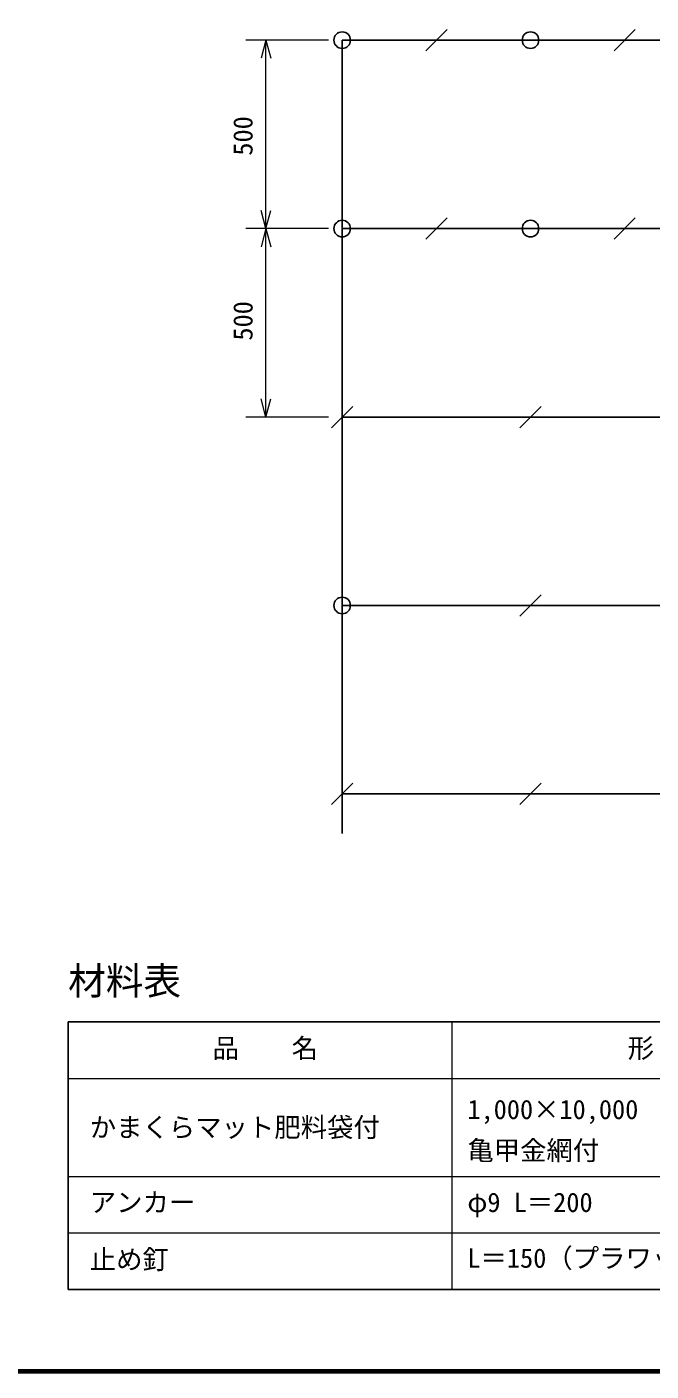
# Model space of a CAD drawing. Units: millimetres, scale not verified. Extents: x 200 to 8200, y 200 to 5825.
# Drawn here: x 4261 to 5919, y 200 to 3767 of the extents above; entities that cross this region are included whole.
import ezdxf
from ezdxf.enums import TextEntityAlignment as Align

# ---------------------------------------------------------------- set-up
doc = ezdxf.new("R2010")
doc.units = ezdxf.units.MM
doc.header["$LTSCALE"] = 20
doc.layers.add('C-MTR', color=5, linetype='Continuous')
doc.layers.add('C-MTR-TXT', color=5, linetype='Continuous')
for name, color, linetype, lineweight in [('C-MTR-FRAM', 5, 'Continuous', 25), ('C-MTR-LINE', 5, 'Continuous', 13), ('C-STR', 7, 'Continuous', 25), ('C-STR-DIM', 1, 'Continuous', 13), ('C-TTL', 2, 'Continuous', 70)]:
    doc.layers.add(name, color=color, linetype=linetype, lineweight=lineweight)
doc.styles.add('ＭＳ ゴシック', font='')
doc.styles.get('ＭＳ ゴシック').set_extended_font_data('MS Gothic')

msp = doc.modelspace()

# ---------------------------------------------------------------- linework, layer by layer
at = {"layer": 'C-MTR-FRAM'}
for p, q in [((4370.94, 1126.68), (4370.94, 416.78)), ((4370.94, 1126.68), (8035.73, 1126.68)), ((4370.94, 416.78), (8035.73, 416.78))]:
    msp.add_line(p, q, dxfattribs=at)
at = {"layer": 'C-MTR-LINE'}
for p, q in [((5389.43, 1126.68), (5389.43, 416.78)), ((4370.94, 976.68), (8035.73, 976.68)), ((4370.94, 716.78), (8035.73, 716.78)), ((4370.94, 566.78), (8035.73, 566.78))]:
    msp.add_line(p, q, dxfattribs=at)
at = {"layer": 'C-STR'}
for p, q in [((5320.22, 3703.25), (5376.79, 3759.82)), ((5820.22, 3703.25), (5876.79, 3759.82)), ((5098.5, 1626.66), (5098.5, 3731.53)), ((5320.22, 3203.25), (5376.79, 3259.82)), ((5820.22, 3203.25), (5876.79, 3259.82)), ((5070.22, 2703.25), (5126.79, 2759.82)), ((5570.22, 2703.25), (5626.79, 2759.82)), ((5570.22, 2203.25), (5626.79, 2259.82)), ((5070.22, 1703.25), (5126.79, 1759.82)), ((5570.22, 1703.25), (5626.79, 1759.82))]:
    msp.add_line(p, q, dxfattribs=at)
at = {"layer": 'C-STR', "color": 3}
for p, q in [((5098.5, 3731.53), (7161.5, 3731.53)), ((5098.5, 3231.53), (7161.5, 3231.53)), ((5098.5, 2731.53), (7161.5, 2731.53)), ((5098.5, 2231.53), (7161.5, 2231.53)), ((5098.5, 1731.53), (7161.5, 1731.53))]:
    msp.add_line(p, q, dxfattribs=at)
at = {"layer": 'C-STR'}
for centre in [(5098.5, 3731.53), (5598.5, 3731.53), (5098.5, 3231.53), (5598.5, 3231.53), (5098.5, 2231.53)]:
    msp.add_circle(centre, 22, dxfattribs=at)
at = {"layer": 'C-STR-DIM'}
for p, q in [((5062.5, 3731.53), (4842.5, 3731.53)), ((4895.89, 3731.53), (4882.95, 3683.24)), ((4895.89, 3731.53), (4908.83, 3683.24)), ((4895.89, 3231.53), (4895.89, 3731.53)), ((4895.89, 3231.53), (4882.95, 3279.83)), ((4895.89, 3231.53), (4908.83, 3279.83)), ((5062.5, 3231.53), (4842.5, 3231.53)), ((4895.89, 3231.53), (4882.95, 3183.24)), ((4895.89, 3231.53), (4908.83, 3183.24)), ((4895.89, 2731.53), (4895.89, 3231.53)), ((4895.89, 2731.53), (4882.95, 2779.83)), ((4895.89, 2731.53), (4908.83, 2779.83)), ((5062.5, 2731.53), (4842.5, 2731.53))]:
    msp.add_line(p, q, dxfattribs=at)
at = {"layer": 'C-TTL'}
msp.add_lwpolyline([(200, 200), (8200, 200), (8200, 5740), (200, 5740)], close=True, dxfattribs=at)

# ---------------------------------------------------------------- texts
at = {"layer": 'C-MTR', "style": 'ＭＳ ゴシック'}
msp.add_text('材料表', height=73.31, dxfattribs=at).set_placement((4370.81, 1176.81), align=Align.BOTTOM_LEFT)
at = {"layer": 'C-MTR-TXT', "style": 'ＭＳ ゴシック'}
for s, p in [('品\u3000\u3000名', (4894.2, 1015.58)), ('形\u3000\u3000状', (5996.49, 1015.88))]:
    msp.add_text(s, height=51.32, dxfattribs=at).set_placement(p, align=Align.BOTTOM_CENTER)
for s, p in [('1,000×10,000 ', (5430.89, 894.33)), ('亀甲金網付', (5430.89, 785.75))]:
    msp.add_text(s, height=51.32, dxfattribs=at).set_placement(p, align=Align.MIDDLE_LEFT)
for s, p in [('かまくらマット肥料袋付', (4428.3, 805.96)), ('アンカー', (4428.3, 606.88)), ('φ9 L＝200', (5430.89, 606.78)), ('止め釘', (4428.3, 455.28)), ('L＝150（プラワッシャー併用）', (5430.89, 458.86))]:
    msp.add_text(s, height=51.32, dxfattribs=at).set_placement(p, align=Align.BOTTOM_LEFT)
at = {"layer": 'C-STR-DIM', "color": 7, "style": 'ＭＳ ゴシック'}
for p in [(4875.89, 3424.99), (4875.89, 2934.27)]:
    msp.add_text('500', height=51.32, rotation=90, dxfattribs=at).set_placement(p, align=Align.BOTTOM_LEFT)

doc.saveas('drawing.dxf')
